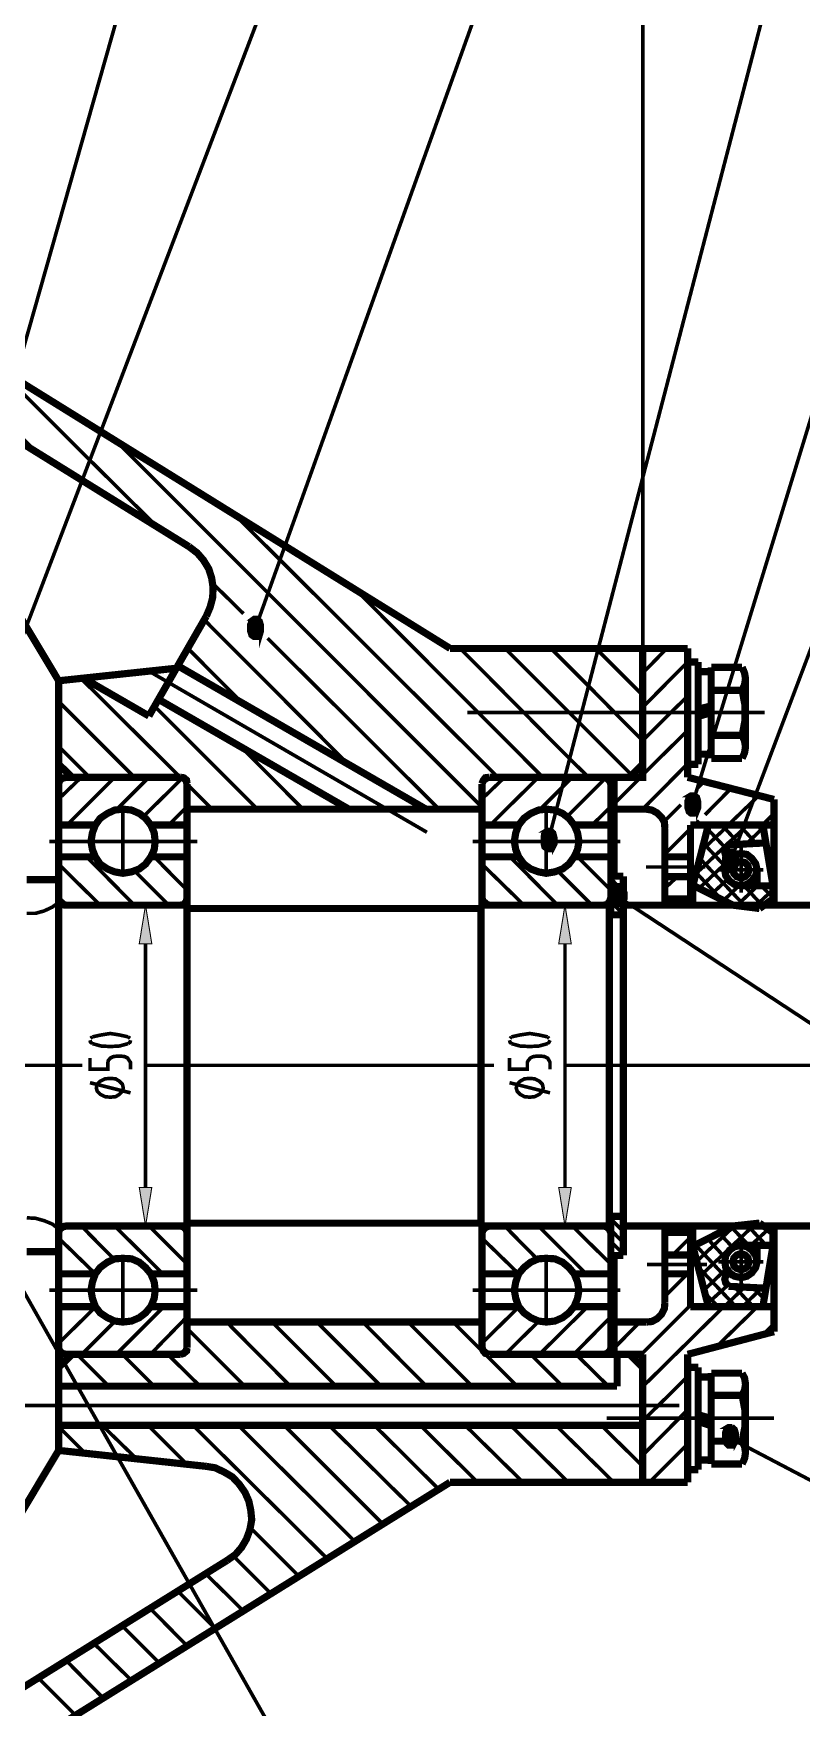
# Model space of a CAD drawing. Header units: millimetres. Extents: x -5 to 3318, y -968 to 297.
# Drawn here: x 601.7 to 681.4, y -182.8 to -9 of the extents above; entities that cross this region are included whole.
import ezdxf

# ---------------------------------------------------------------- set-up
doc = ezdxf.new("R2010")
doc.units = ezdxf.units.MM
doc.header["$LTSCALE"] = 0.25
doc.layers.add('H', color=7, linetype='Continuous')
doc.layers.add('P', color=7, linetype='Continuous')

msp = doc.modelspace()

# ---------------------------------------------------------------- hatches: boundary and pattern name
at = {"layer": 'H', "linetype": 'Continuous'}
for points in [[(612.631, -103.528), (613.985, -103.528), (613.284, -99.473), (612.631, -103.528)], [(656.165, -103.528), (657.466, -103.528), (656.815, -99.473), (656.165, -103.528)], [(612.631, -128.827), (613.985, -128.827), (613.284, -132.786), (612.631, -128.827)], [(656.165, -128.827), (657.466, -128.827), (656.815, -132.786), (656.165, -128.827)]]:
    msp.add_hatch(color=3, dxfattribs=at).paths.add_polyline_path(points)

# ---------------------------------------------------------------- linework, layer by layer
at = {"layer": 'H'}
for p, q in [((664.881, -86.196), (664.679, -86.196)), ((664.679, -86.196), (664.881, -86.196))]:
    msp.add_line(p, q, dxfattribs=at)
at = {"layer": 'P', "color": 3}
for points, const_width in [([(584.077, -100.024), (639.432, 95.345), (650.352, 95.345)], 0.375), ([(590.839, -96.968), (664.18, 95.345), (675.5, 95.345)], 0.375), ([(624.655, -70.817), (684.216, 95.345), (695.138, 95.345)], 0.375), ([(655.063, -92.859), (704.005, 95.345), (715.175, 95.345)], 0.375), ([(669.99, -89.152), (726.597, 95.345), (737.968, 95.345)], 0.375), ([(673.946, -95.014), (745.932, 95.345), (757.255, 95.345)], 0.375), ([(664.881, -72.822), (664.881, 62.132)], 0.375), ([(583.328, -34.599), (644.893, -72.822)], 0.747), ([(601.961, -52.434), (598.505, -48.978), (585.381, -35.851)], 0.375), ([(604.267, -76.179), (583.328, -41.213)], 0.747), ([(585.23, -42.065), (617.791, -62.252)], 0.747), ([(607.522, -53.286), (599.558, -45.32)], 0.375), ([(648.199, -89.303), (610.276, -51.332)], 0.375), ([(614.434, -60.147), (607.522, -53.286)], 0.375), ([(649.852, -86.196), (622.701, -59.097)], 0.375), ([(619.594, -69.465), (619.995, -68.514), (620.245, -67.563), (620.296, -66.509), (620.145, -65.509), (619.844, -64.555), (619.293, -63.655), (618.643, -62.902), (617.791, -62.252)], 0.747), ([(623.451, -69.216), (620.245, -66.06)], 0.375), ([(654.509, -86.196), (635.175, -66.81)], 0.375), ([(613.633, -79.834), (619.594, -69.465)], 0.747), ([(624.956, -69.616), (624.505, -69.616), (624.303, -69.767), (625.206, -69.767)], 0.375), ([(624.454, -69.667), (624.454, -71.769)], 0.375), ([(624.604, -69.616), (624.604, -71.769)], 0.375), ([(624.655, -69.616), (624.655, -71.769)], 0.375), ([(624.755, -69.616), (624.755, -71.769)], 0.375), ([(624.905, -69.616), (624.905, -71.769)], 0.375), ([(624.956, -69.616), (625.255, -69.917), (625.405, -70.417), (625.405, -71.019), (625.255, -71.519), (625.255, -69.815)], 0.375), ([(625.005, -69.667), (625.005, -71.769)], 0.375), ([(634.422, -84.943), (619.344, -69.815)], 0.375), ([(624.303, -69.767), (624.002, -70.317), (624.002, -71.019), (624.153, -71.519), (624.505, -71.769), (624.956, -71.769), (625.255, -71.519)], 0.375), ([(624.002, -70.317), (625.405, -70.317)], 0.375), ([(624.002, -70.468), (625.405, -70.468)], 0.375), ([(624.002, -70.667), (625.405, -70.667)], 0.375), ([(624.002, -70.868), (625.405, -70.868)], 0.375), ([(624.002, -71.019), (625.405, -71.019)], 0.375), ([(624.104, -71.32), (624.104, -70.116), (625.357, -70.116)], 0.375), ([(624.104, -71.218), (625.357, -71.218)], 0.375), ([(624.153, -71.419), (625.255, -71.419)], 0.375), ([(624.204, -69.917), (624.204, -71.519)], 0.375), ([(624.204, -69.965), (625.255, -69.965)], 0.375), ([(624.354, -69.715), (624.354, -71.618)], 0.375), ([(625.104, -69.715), (625.104, -71.618)], 0.375), ([(625.306, -70.068), (625.306, -71.269)], 0.375), ([(623.301, -78.482), (617.692, -72.822)], 0.375), ([(624.303, -71.57), (625.104, -71.57)], 0.375), ([(643.74, -89.505), (625.956, -71.769)], 0.375), ([(644.893, -72.822), (664.881, -72.822)], 0.747), ([(659.269, -86.196), (657.267, -84.242), (645.944, -72.822)], 0.375), ([(663.779, -85.997), (658.267, -80.488), (650.604, -72.822)], 0.375), ([(659.269, -76.73), (655.361, -72.822)], 0.375), ([(664.881, -77.682), (660.221, -73.021), (660.07, -72.822)], 0.375), ([(664.881, -72.822), (664.881, -86.196), (661.925, -86.196)], 0.747), ([(669.539, -72.822), (664.881, -72.822)], 0.747), ([(664.881, -75.376), (667.386, -72.822)], 0.375), ([(669.539, -72.822), (669.539, -86.196)], 0.747), ([(616.49, -74.876), (604.267, -76.179)], 0.747), ([(616.638, -74.626), (642.388, -89.505)], 0.747), ([(664.881, -78.934), (669.539, -74.225)], 0.375), ([(669.539, -74.225), (669.539, -84.844)], 0.747), ([(670.641, -74.225), (669.539, -74.225)], 0.747), ([(670.641, -74.225), (670.641, -84.844)], 0.747), ([(675.199, -74.776), (671.992, -74.776)], 0.747), ([(671.992, -84.242), (671.992, -74.776)], 0.747), ([(675.199, -77.179), (675.452, -76.58), (675.551, -75.978), (675.452, -75.376), (675.199, -74.776)], 0.747), ([(604.267, -156.08), (604.267, -76.179)], 0.747), ([(616.891, -86.196), (606.621, -75.978)], 0.375), ([(606.871, -75.926), (613.633, -79.834)], 0.747), ([(613.633, -75.177), (642.488, -91.907)], 0.375), ([(670.641, -75.225), (671.992, -75.225), (671.992, -83.793)], 0.747), ([(670.641, -75.225), (670.641, -83.793)], 0.747), ([(675.551, -83.041), (675.551, -75.978)], 0.747), ([(612.131, -86.196), (604.267, -78.332)], 0.375), ([(614.585, -78.082), (634.374, -89.505)], 0.747), ([(661.976, -79.485), (659.269, -76.73)], 0.375), ([(664.881, -82.39), (667.786, -79.485), (669.539, -77.781)], 0.375), ([(671.992, -82.14), (671.992, -76.881)], 0.747), ([(675.199, -77.179), (671.992, -77.179)], 0.747), ([(675.199, -81.839), (675.5, -80.286), (675.5, -78.732), (675.199, -77.179)], 0.747), ([(624.905, -89.505), (614.184, -78.784)], 0.375), ([(677.553, -79.485), (646.697, -79.485)], 0.375), ([(664.881, -82.39), (661.976, -79.485)], 0.375), ([(669.238, -79.485), (669.539, -79.184)], 0.375), ([(670.641, -79.133), (671.992, -78.784)], 0.747), ([(670.791, -79.834), (671.992, -79.485)], 0.747), ([(664.881, -85.946), (669.539, -81.337)], 0.375), ([(675.199, -81.839), (671.992, -81.839)], 0.747), ([(675.199, -84.242), (675.452, -83.643), (675.551, -83.041), (675.452, -82.439), (675.199, -81.839)], 0.747), ([(607.473, -86.196), (604.267, -82.992)], 0.375), ([(629.614, -89.505), (623.102, -82.941)], 0.375), ([(670.641, -83.793), (671.992, -83.793)], 0.747), ([(605.67, -86.196), (604.267, -84.844)], 0.747), ([(663.526, -86.196), (664.881, -84.844)], 0.747), ([(664.881, -89.505), (669.539, -84.796)], 0.375), ([(669.539, -84.844), (670.641, -84.844)], 0.747), ([(675.199, -84.242), (671.992, -84.242)], 0.747), ([(605.068, -86.196), (604.667, -86.298), (604.366, -86.548), (604.267, -86.897)], 0.747), ([(604.267, -86.897), (604.267, -145.41)], 0.747), ([(604.267, -88.451), (606.621, -86.196)], 0.375), ([(616.891, -86.196), (605.068, -86.196)], 0.747), ([(605.119, -91.157), (610.078, -86.196)], 0.375), ([(616.939, -86.196), (605.67, -86.196)], 0.747), ([(610.228, -89.604), (612.582, -87.25), (613.633, -86.196)], 0.375), ([(613.082, -90.254), (617.141, -86.247)], 0.375), ([(617.592, -86.897), (617.49, -86.548), (617.24, -86.298), (616.891, -86.196)], 0.747), ([(617.592, -86.849), (617.541, -86.497), (617.24, -86.247), (616.939, -86.196)], 0.747), ([(617.592, -145.41), (617.592, -86.897)], 0.747), ([(620.196, -89.505), (617.592, -86.897)], 0.375), ([(648.951, -86.196), (648.548, -86.247), (648.349, -86.497), (648.199, -86.849)], 0.747), ([(649, -86.196), (648.65, -86.298), (648.349, -86.548), (648.199, -86.897)], 0.747), ([(648.199, -99.473), (648.199, -86.897)], 0.747), ([(648.199, -88.451), (650.553, -86.196)], 0.375), ([(649, -86.196), (660.823, -86.196)], 0.747), ([(649, -86.196), (663.526, -86.196)], 0.747), ([(649.051, -91.157), (654.061, -86.196)], 0.375), ([(654.16, -89.604), (656.514, -87.25), (657.565, -86.196)], 0.375), ([(657.065, -90.254), (661.073, -86.247)], 0.375), ([(661.575, -86.897), (661.425, -86.548), (661.172, -86.298), (660.823, -86.196)], 0.747), ([(661.575, -86.897), (661.575, -100.473)], 0.747), ([(661.925, -86.196), (661.925, -96.465)], 0.747), ([(661.925, -88.954), (664.679, -86.196)], 0.375), ([(678.507, -88.502), (669.539, -86.196)], 0.747), ([(670.49, -87.4), (671.294, -86.599)], 0.375), ([(670.291, -87.951), (669.84, -87.951), (669.59, -88.102), (670.49, -88.102)], 0.375), ([(669.59, -88.102), (669.388, -88.653), (669.388, -89.354), (669.539, -89.854), (669.84, -90.104), (670.291, -90.104), (670.592, -89.854)], 0.375), ([(669.388, -88.653), (670.74, -88.653)], 0.375), ([(669.49, -89.652), (669.49, -88.451), (670.692, -88.451)], 0.375), ([(669.539, -88.3), (670.641, -88.3)], 0.375), ([(669.59, -88.201), (669.59, -89.854)], 0.375), ([(669.689, -88.05), (669.689, -89.953)], 0.375), ([(669.789, -87.999), (669.789, -90.104)], 0.375), ([(669.891, -87.951), (669.891, -90.104)], 0.375), ([(670.041, -87.951), (670.041, -90.104)], 0.375), ([(670.141, -87.951), (670.141, -90.104)], 0.375), ([(670.291, -87.951), (670.641, -88.201), (670.791, -88.752), (670.791, -89.354), (670.592, -89.854), (670.592, -88.15)], 0.375), ([(670.291, -87.951), (670.291, -90.104)], 0.375), ([(670.34, -87.999), (670.34, -90.104)], 0.375), ([(670.442, -88.05), (670.442, -89.953)], 0.375), ([(670.692, -88.403), (670.692, -89.604)], 0.375), ([(671.342, -90.104), (674.049, -87.349)], 0.375), ([(673.748, -91.157), (676.403, -88.601)], 0.375), ([(676.403, -88.601), (676.903, -88.102)], 0.375), ([(678.507, -88.502), (678.507, -99.473)], 0.747), ([(614.284, -92.859), (614.184, -91.958), (613.835, -91.157), (613.284, -90.456), (612.631, -89.953), (611.83, -89.604), (610.93, -89.505), (610.078, -89.604), (609.325, -89.953), (608.575, -90.456), (608.073, -91.157), (607.771, -91.958), (607.621, -92.859), (607.771, -93.711), (608.073, -94.463), (608.575, -95.213), (609.325, -95.716), (610.078, -96.017), (610.93, -96.167), (611.83, -96.017), (612.631, -95.716), (613.284, -95.213), (613.835, -94.463), (614.184, -93.711), (614.284, -92.859)], 0.747), ([(610.93, -89.453), (610.93, -96.215)], 0.375), ([(615.687, -91.157), (617.592, -89.252)], 0.375), ([(617.592, -89.505), (648.199, -89.505)], 0.747), ([(658.267, -92.859), (658.116, -91.958), (657.767, -91.157), (657.216, -90.456), (656.566, -89.953), (655.762, -89.604), (654.862, -89.505), (654.061, -89.604), (653.26, -89.953), (652.558, -90.456), (652.007, -91.157), (651.706, -91.958), (651.556, -92.859), (651.706, -93.711), (652.007, -94.463), (652.558, -95.213), (653.26, -95.716), (654.061, -96.017), (654.862, -96.167), (655.762, -96.017), (656.566, -95.716), (657.216, -95.213), (657.767, -94.463), (658.116, -93.711), (658.267, -92.859)], 0.747), ([(654.862, -89.453), (654.862, -96.215)], 0.375), ([(659.621, -91.157), (661.575, -89.252)], 0.375), ([(667.184, -91.507), (667.133, -90.856), (666.835, -90.354), (666.383, -89.905), (665.832, -89.604), (665.23, -89.505), (661.925, -89.505)], 0.747), ([(667.085, -90.805), (668.837, -89.053)], 0.375), ([(669.388, -88.851), (670.791, -88.851)], 0.375), ([(669.388, -89.002), (670.791, -89.002)], 0.375), ([(669.388, -89.203), (670.791, -89.203)], 0.375), ([(669.388, -89.354), (670.791, -89.354)], 0.375), ([(669.439, -89.553), (670.692, -89.553)], 0.375), ([(669.49, -89.703), (670.641, -89.703)], 0.375), ([(669.689, -89.905), (670.49, -89.905)], 0.375), ([(677.303, -91.157), (678.507, -89.953)], 0.375), ([(608.073, -91.157), (604.267, -91.157)], 0.747), ([(613.835, -91.157), (617.592, -91.157)], 0.747), ([(652.007, -91.157), (648.199, -91.157)], 0.747), ([(655.361, -91.606), (654.961, -91.606), (654.711, -91.757), (655.614, -91.757)], 0.375), ([(654.711, -91.757), (654.461, -92.359), (654.461, -93.111), (654.56, -93.512), (654.961, -93.813), (655.361, -93.813), (655.662, -93.512)], 0.375), ([(654.509, -93.361), (654.509, -92.157), (655.762, -92.157)], 0.375), ([(654.66, -91.907), (654.66, -93.512)], 0.375), ([(654.66, -91.958), (655.714, -91.958)], 0.375), ([(654.762, -91.757), (654.762, -93.662)], 0.375), ([(654.862, -91.657), (654.862, -93.762)], 0.375), ([(655.012, -91.606), (655.012, -93.813)], 0.375), ([(655.111, -91.606), (655.111, -93.813)], 0.375), ([(655.163, -91.606), (655.163, -93.813)], 0.375), ([(655.313, -91.606), (655.313, -93.813)], 0.375), ([(655.361, -91.606), (655.714, -91.907), (655.864, -92.458), (655.864, -93.111), (655.662, -93.512), (655.662, -91.859)], 0.375), ([(655.412, -91.657), (655.412, -93.762)], 0.375), ([(655.563, -91.757), (655.563, -93.662)], 0.375), ([(655.762, -92.157), (655.762, -93.259)], 0.375), ([(657.767, -91.157), (661.575, -91.157)], 0.747), ([(667.184, -91.507), (667.184, -99.473)], 0.747), ([(667.184, -94.162), (669.84, -91.507)], 0.375), ([(669.84, -91.157), (669.84, -99.473)], 0.747), ([(678.507, -91.157), (669.84, -91.157)], 0.747), ([(670.09, -97.42), (671.694, -91.157)], 0.747), ([(670.291, -91.157), (670.74, -90.706)], 0.375), ([(670.391, -96.215), (675.75, -91.157)], 0.375), ([(671.041, -93.762), (673.796, -91.157)], 0.375), ([(673.498, -93.56), (671.643, -91.606)], 0.375), ([(671.694, -91.356), (671.845, -91.157)], 0.375), ([(674.949, -93.16), (673.097, -91.157)], 0.375), ([(676.704, -93.111), (674.901, -91.157)], 0.375), ([(675.599, -93.16), (677.403, -91.407)], 0.375), ([(677.505, -91.958), (676.752, -91.157)], 0.375), ([(677.354, -91.157), (678.405, -97.468)], 0.747), ([(603.316, -92.859), (618.643, -92.859)], 0.375), ([(662.575, -92.859), (647.247, -92.859)], 0.375), ([(654.461, -92.359), (655.864, -92.359)], 0.375), ([(654.461, -92.56), (655.864, -92.56)], 0.375), ([(654.461, -92.708), (655.864, -92.708)], 0.375), ([(654.461, -92.91), (655.864, -92.91)], 0.375), ([(654.461, -93.111), (655.864, -93.111)], 0.375), ([(654.509, -93.259), (655.762, -93.259)], 0.375), ([(654.56, -93.461), (655.714, -93.461)], 0.375), ([(654.762, -93.662), (655.563, -93.662)], 0.375), ([(673.446, -95.466), (671.243, -93.111)], 0.375), ([(677.704, -93.009), (673.796, -93.211), (673.498, -93.512), (673.395, -93.96), (673.498, -94.364), (673.796, -94.662)], 0.747), ([(676.752, -95.815), (676.602, -95.165), (676.201, -94.614), (675.701, -94.213), (675.099, -94.111), (674.398, -94.213), (673.898, -94.614), (673.498, -95.165), (673.395, -95.815), (673.498, -96.417), (673.898, -96.968), (674.398, -97.317), (675.099, -97.468), (675.701, -97.317), (676.201, -96.968), (676.602, -96.417), (676.752, -95.815)], 0.747), ([(673.597, -94.012), (673.296, -94.511), (673.296, -95.264), (673.446, -95.716), (673.796, -95.966), (674.247, -95.966), (674.548, -95.716)], 0.375), ([(674.247, -93.813), (673.796, -93.813), (673.597, -94.012), (674.497, -94.012)], 0.375), ([(673.648, -93.96), (673.648, -95.866)], 0.375), ([(673.748, -93.861), (673.748, -95.966)], 0.375), ([(673.898, -93.813), (673.898, -95.966)], 0.375), ([(673.946, -93.813), (673.946, -95.966)], 0.375), ([(674.049, -93.813), (674.049, -95.966)], 0.375), ([(674.199, -93.813), (674.199, -95.966)], 0.375), ([(674.247, -93.813), (674.6, -94.063), (674.699, -94.662), (674.699, -95.264), (674.548, -95.716), (674.548, -94.063)], 0.375), ([(674.298, -93.861), (674.298, -95.966)], 0.375), ([(674.398, -93.96), (674.398, -95.866)], 0.375), ([(675.099, -93.461), (675.099, -98.169)], 0.375), ([(608.073, -94.463), (604.267, -94.463)], 0.747), ([(608.575, -99.473), (604.267, -95.213)], 0.375), ([(612.131, -99.473), (607.172, -94.463)], 0.375), ([(613.835, -94.463), (617.592, -94.463)], 0.747), ([(617.592, -97.919), (614.184, -94.463)], 0.375), ([(652.007, -94.463), (648.199, -94.463)], 0.747), ([(652.558, -99.473), (648.199, -95.213)], 0.375), ([(656.063, -99.473), (651.104, -94.463)], 0.375), ([(657.767, -94.463), (661.575, -94.463)], 0.747), ([(661.575, -97.919), (658.116, -94.463)], 0.375), ([(665.23, -95.514), (671.393, -95.514)], 0.375), ([(667.184, -94.463), (669.84, -94.463)], 0.747), ([(670.74, -97.718), (673.597, -95.014)], 0.375), ([(675.599, -99.672), (670.791, -94.614)], 0.375), ([(673.296, -94.511), (674.699, -94.511)], 0.375), ([(673.296, -94.713), (674.699, -94.713)], 0.375), ([(673.296, -94.915), (674.699, -94.915)], 0.375), ([(673.296, -95.062), (674.699, -95.062)], 0.375), ([(673.296, -95.264), (674.699, -95.264)], 0.375), ([(673.395, -95.565), (673.395, -94.364), (674.648, -94.364)], 0.375), ([(673.395, -95.466), (674.648, -95.466)], 0.375), ([(673.446, -95.616), (674.6, -95.616)], 0.375), ([(673.498, -94.063), (673.498, -95.716)], 0.375), ([(673.498, -94.162), (674.6, -94.162)], 0.375), ([(673.796, -94.662), (674.247, -94.364)], 0.747), ([(675.9, -95.815), (675.801, -95.363), (675.5, -95.062), (675.099, -94.963), (674.648, -95.062), (674.347, -95.363), (674.247, -95.815), (674.347, -96.215), (674.648, -96.516), (675.099, -96.667), (675.5, -96.516), (675.801, -96.215), (675.9, -95.815)], 0.747), ([(674.6, -94.313), (674.6, -95.514)], 0.375), ([(676.752, -95.815), (676.752, -97.468)], 0.747), ([(600.961, -96.818), (604.267, -96.818)], 0.747), ([(615.687, -99.473), (612.131, -95.914)], 0.375), ([(659.621, -99.473), (656.063, -95.914)], 0.375), ([(661.425, -96.465), (662.876, -96.465)], 0.747), ([(662.575, -97.368), (662.175, -97.368), (661.925, -97.519), (662.828, -97.519)], 0.375), ([(662.876, -98.07), (661.575, -96.718)], 0.375), ([(661.976, -97.468), (661.976, -99.422)], 0.375), ([(662.075, -97.368), (662.075, -99.473)], 0.375), ([(662.226, -97.368), (662.226, -99.521)], 0.375), ([(662.325, -97.368), (662.325, -99.521)], 0.375), ([(662.876, -96.866), (662.476, -96.465)], 0.375), ([(662.476, -97.368), (662.476, -99.521)], 0.375), ([(662.575, -97.368), (662.927, -97.618), (663.126, -98.169), (663.126, -98.82), (662.876, -99.271), (662.876, -97.519)], 0.375), ([(662.575, -97.368), (662.575, -99.521)], 0.375), ([(662.626, -97.368), (662.626, -99.473)], 0.375), ([(662.876, -96.465), (662.876, -135.842)], 0.747), ([(662.777, -97.468), (662.777, -99.422)], 0.375), ([(667.184, -96.516), (669.84, -96.516)], 0.747), ([(667.184, -97.718), (668.488, -96.516)], 0.375), ([(674.247, -99.473), (670.09, -97.42)], 0.747), ([(670.09, -97.42), (670.09, -99.473)], 0.747), ([(673.097, -98.922), (670.442, -96.116)], 0.375), ([(671.992, -98.371), (673.696, -96.766)], 0.375), ([(677.403, -95.815), (672.745, -95.815)], 0.375), ([(673.296, -98.97), (674.901, -97.42)], 0.375), ([(673.597, -95.815), (674.398, -95.815)], 0.375), ([(674.648, -99.521), (676.803, -97.468)], 0.375), ([(675.099, -97.468), (678.405, -97.468)], 0.747), ([(677.354, -99.572), (675.4, -97.468)], 0.375), ([(678.405, -98.72), (677.204, -97.468)], 0.375), ([(678.405, -97.468), (678.405, -99.473)], 0.747), ([(600.961, -100.325), (601.861, -100.325), (602.765, -100.072), (603.614, -99.672), (604.366, -99.121)], 0.375), ([(604.267, -98.72), (604.366, -99.121), (604.667, -99.422), (605.068, -99.473)], 0.747), ([(604.267, -98.82), (604.366, -99.172), (604.616, -99.422), (604.968, -99.473)], 0.747), ([(605.119, -99.473), (604.267, -98.669)], 0.375), ([(616.891, -99.473), (617.24, -99.422), (617.49, -99.121), (617.592, -98.72)], 0.747), ([(648.199, -98.72), (648.349, -99.121), (648.65, -99.422), (649, -99.473)], 0.747), ([(649.051, -99.473), (648.199, -98.669)], 0.375), ([(660.823, -99.473), (661.172, -99.422), (661.425, -99.121), (661.575, -98.72)], 0.747), ([(662.876, -99.223), (661.575, -97.919)], 0.375), ([(662.876, -100.424), (661.575, -99.121)], 0.375), ([(661.925, -97.519), (661.675, -98.07), (661.675, -98.82), (661.873, -99.271), (662.175, -99.521), (662.575, -99.521), (662.876, -99.271)], 0.375), ([(661.675, -98.07), (663.078, -98.07)], 0.375), ([(661.675, -98.269), (663.126, -98.269)], 0.375), ([(661.675, -98.47), (663.126, -98.47)], 0.375), ([(661.675, -98.621), (663.126, -98.621)], 0.375), ([(661.675, -98.82), (663.126, -98.82)], 0.375), ([(661.723, -98.97), (662.975, -98.97)], 0.375), ([(661.774, -99.021), (661.774, -97.919), (662.975, -97.919)], 0.375), ([(661.774, -99.172), (662.927, -99.172)], 0.375), ([(661.873, -97.718), (662.927, -97.718)], 0.375), ([(661.925, -97.618), (661.925, -99.271)], 0.375), ([(662.277, -98.57), (787.362, -180.876), (798.381, -180.876)], 0.375), ([(662.975, -97.868), (662.975, -99.021)], 0.375), ([(667.184, -98.82), (669.84, -98.82)], 0.747), ([(669.689, -98.82), (669.84, -98.621)], 0.375), ([(676.352, -99.774), (678.405, -97.868)], 0.375), ([(677.002, -99.822), (678.405, -98.82)], 0.747), ([(604.968, -99.473), (617.592, -99.473)], 0.747), ([(605.068, -99.473), (616.891, -99.473)], 0.747), ([(613.284, -99.473), (609.277, -99.473)], 0.375), ([(612.631, -103.48), (613.934, -103.48), (613.284, -99.473), (612.631, -103.48)], 0.108), ([(617.592, -99.473), (617.592, -132.786)], 0.747), ([(617.592, -99.822), (648.099, -99.822)], 0.747), ([(648.099, -99.473), (648.099, -132.786)], 0.747), ([(648.099, -99.473), (661.425, -99.473)], 0.747), ([(660.823, -99.473), (649, -99.473)], 0.747), ([(656.815, -99.473), (652.856, -99.473)], 0.375), ([(656.165, -103.48), (657.466, -103.48), (656.815, -99.473), (656.165, -103.48)], 0.108), ([(661.425, -99.473), (661.425, -132.786)], 0.747), ([(661.425, -100.473), (662.876, -100.473)], 0.747), ([(661.774, -100.473), (661.575, -100.223)], 0.375), ([(661.976, -99.371), (662.828, -99.371)], 0.375), ([(662.876, -99.473), (684.216, -99.473)], 0.747), ([(677.002, -99.822), (674.247, -99.473)], 0.747), ([(613.284, -103.48), (613.284, -128.776)], 0.375), ([(656.815, -103.48), (656.815, -128.776)], 0.375), ([(607.771, -113.148), (607.573, -113.298)], 0.375), ([(611.481, -113.148), (610.577, -112.949), (609.626, -112.798), (608.675, -112.949), (607.771, -113.148)], 0.375), ([(611.679, -113.298), (611.481, -113.148)], 0.375), ([(651.255, -113.148), (651.104, -113.298)], 0.375), ([(655.012, -113.148), (654.109, -112.949), (653.158, -112.798), (652.155, -112.949), (651.255, -113.148)], 0.375), ([(655.163, -113.298), (655.012, -113.148)], 0.375), ([(607.522, -113.5), (607.573, -113.698), (607.771, -113.849)], 0.375), ([(607.771, -113.849), (608.675, -114.099), (609.626, -114.15), (610.577, -114.099), (611.481, -113.849)], 0.375), ([(611.481, -113.849), (611.679, -113.698), (611.73, -113.5)], 0.375), ([(651.053, -113.5), (651.104, -113.698), (651.255, -113.849)], 0.375), ([(651.255, -113.849), (652.155, -114.099), (653.158, -114.15), (654.109, -114.099), (655.012, -113.849)], 0.375), ([(655.012, -113.849), (655.163, -113.698), (655.262, -113.5)], 0.375), ([(556.978, -116.104), (606.721, -116.104)], 0.375), ([(611.73, -116.504), (611.73, -115.803), (611.58, -115.601), (611.429, -115.351), (611.128, -115.201), (610.779, -115.153), (610.276, -115.153), (609.927, -115.201), (609.626, -115.351), (609.424, -115.601), (609.376, -115.803), (609.376, -116.504), (607.522, -116.504), (607.522, -115.351)], 0.375), ([(613.284, -116.104), (649.451, -116.104)], 0.375), ([(655.262, -116.504), (655.262, -115.803), (655.163, -115.601), (655.012, -115.351), (654.711, -115.201), (654.362, -115.153), (653.859, -115.153), (653.51, -115.201), (653.209, -115.351), (653.007, -115.601), (652.908, -115.803), (652.908, -116.504), (651.053, -116.504), (651.053, -115.351)], 0.375), ([(656.815, -116.104), (748.286, -116.104)], 0.375), ([(611.73, -118.958), (607.522, -117.907)], 0.375), ([(609.626, -117.456), (609.075, -117.507), (608.575, -117.757), (608.274, -118.058), (608.175, -118.458), (608.274, -118.808), (608.575, -119.109), (609.075, -119.359), (609.626, -119.41), (610.177, -119.359), (610.577, -119.109), (610.878, -118.808), (610.978, -118.458), (610.878, -118.058), (610.577, -117.757), (610.177, -117.507), (609.626, -117.456)], 0.375), ([(655.262, -118.958), (651.053, -117.907)], 0.375), ([(653.158, -117.456), (652.607, -117.507), (652.155, -117.757), (651.857, -118.058), (651.755, -118.458), (651.857, -118.808), (652.155, -119.109), (652.607, -119.359), (653.158, -119.41), (653.66, -119.359), (654.16, -119.109), (654.461, -118.808), (654.56, -118.458), (654.461, -118.058), (654.16, -117.757), (653.66, -117.507), (653.158, -117.456)], 0.375), ([(588.937, -118.91), (704.454, -322.893), (716.078, -322.893)], 0.375), ([(612.631, -128.776), (613.934, -128.776), (613.284, -132.786), (612.631, -128.776)], 0.108), ([(656.165, -128.776), (657.466, -128.776), (656.815, -132.786), (656.165, -128.776)], 0.108), ([(604.366, -133.187), (603.614, -132.584), (602.765, -132.235), (601.861, -131.982), (600.961, -131.934)], 0.375), ([(661.425, -131.784), (662.876, -131.784)], 0.747), ([(661.575, -131.784), (661.575, -145.458)], 0.747), ([(662.876, -133.385), (661.575, -132.034)], 0.375), ([(662.876, -132.184), (662.476, -131.784)], 0.375), ([(604.968, -132.786), (604.616, -132.886), (604.366, -133.135), (604.267, -133.436)], 0.747), ([(605.068, -132.786), (604.667, -132.886), (604.366, -133.135), (604.267, -133.488)], 0.747), ([(604.968, -132.786), (617.592, -132.786)], 0.747), ([(605.068, -132.786), (616.891, -132.786)], 0.747), ([(610.026, -136.242), (606.621, -132.786)], 0.375), ([(613.284, -132.786), (609.277, -132.786)], 0.375), ([(615.087, -137.745), (610.078, -132.786)], 0.375), ([(617.592, -136.742), (613.633, -132.786)], 0.375), ([(617.592, -133.488), (617.49, -133.135), (617.24, -132.886), (616.891, -132.786)], 0.747), ([(617.592, -132.485), (648.099, -132.485)], 0.747), ([(648.099, -132.786), (661.425, -132.786)], 0.747), ([(648.199, -145.41), (648.199, -132.786)], 0.747), ([(660.823, -132.786), (649, -132.786), (648.65, -132.886), (648.349, -133.135), (648.199, -133.488)], 0.747), ([(653.958, -136.242), (650.553, -132.786)], 0.375), ([(656.815, -132.786), (652.856, -132.786)], 0.375), ([(659.019, -137.745), (654.061, -132.786)], 0.375), ([(661.575, -136.742), (657.565, -132.786)], 0.375), ([(661.575, -133.488), (661.425, -133.135), (661.172, -132.886), (660.823, -132.786)], 0.747), ([(662.876, -134.538), (661.575, -133.187)], 0.375), ([(662.876, -132.786), (684.216, -132.786)], 0.747), ([(667.184, -132.786), (667.184, -140.749)], 0.747), ([(667.184, -133.436), (669.84, -133.436)], 0.747), ([(667.985, -135.791), (669.84, -133.936)], 0.375), ([(669.84, -132.786), (669.84, -141.15)], 0.747), ([(674.247, -132.786), (670.09, -134.888)], 0.747), ([(670.09, -134.888), (670.09, -132.786)], 0.747), ([(670.49, -136.441), (674.398, -132.786)], 0.375), ([(670.89, -137.944), (676.653, -132.485)], 0.375), ([(674.247, -135.038), (672.796, -133.488)], 0.375), ([(675.9, -134.788), (674.049, -132.886)], 0.375), ([(677.002, -132.485), (674.247, -132.786)], 0.747), ([(677.704, -134.788), (675.599, -132.584)], 0.375), ([(676.102, -134.788), (677.905, -133.135)], 0.375), ([(677.002, -132.485), (678.405, -133.488)], 0.747), ([(678.405, -133.635), (678.104, -133.235)], 0.375), ([(678.405, -132.786), (678.405, -134.788)], 0.747), ([(678.507, -132.786), (678.507, -143.754)], 0.747), ([(600.961, -135.439), (604.267, -135.439)], 0.747), ([(608.073, -137.745), (604.267, -134.039)], 0.375), ([(652.007, -137.745), (648.199, -134.039)], 0.375), ([(661.575, -135.842), (662.876, -135.842)], 0.747), ([(662.876, -135.691), (661.575, -134.388)], 0.375), ([(661.774, -135.842), (661.575, -135.541)], 0.375), ([(661.925, -135.842), (661.925, -146.111)], 0.747), ([(667.184, -135.791), (669.84, -135.791)], 0.747), ([(670.09, -134.888), (671.694, -141.15)], 0.747), ([(670.09, -134.99), (670.442, -134.689)], 0.375), ([(673.446, -138.046), (670.34, -134.737)], 0.375), ([(673.446, -136.092), (671.592, -134.087)], 0.375), ([(676.752, -136.492), (676.602, -135.842), (676.201, -135.291), (675.701, -134.939), (675.099, -134.788), (674.398, -134.939), (673.898, -135.291), (673.498, -135.842), (673.395, -136.492), (673.498, -137.094), (673.898, -137.645), (674.398, -137.995), (675.099, -138.145), (675.701, -137.995), (676.201, -137.645), (676.602, -137.094), (676.752, -136.492)], 0.747), ([(675.9, -136.492), (675.801, -136.092), (675.5, -135.791), (675.099, -135.64), (674.648, -135.791), (674.347, -136.092), (674.247, -136.492), (674.347, -136.944), (674.648, -137.194), (675.099, -137.344), (675.5, -137.194), (675.801, -136.944), (675.9, -136.492)], 0.747), ([(675.099, -134.788), (678.405, -134.788)], 0.747), ([(675.099, -134.138), (675.099, -138.796)], 0.375), ([(676.752, -134.788), (676.752, -136.492)], 0.747), ([(677.354, -141.15), (678.405, -134.788)], 0.747), ([(678.005, -134.788), (678.405, -134.538)], 0.375), ([(614.284, -139.449), (614.184, -138.597), (613.835, -137.745), (613.284, -137.094), (612.631, -136.541), (611.83, -136.191), (610.93, -136.14), (610.078, -136.191), (609.325, -136.541), (608.575, -137.094), (608.073, -137.745), (607.771, -138.597), (607.621, -139.449), (607.771, -140.298), (608.073, -141.15), (608.575, -141.803), (609.325, -142.303), (610.078, -142.652), (610.93, -142.755), (611.83, -142.652), (612.631, -142.303), (613.284, -141.803), (613.835, -141.15), (614.184, -140.298), (614.284, -139.449)], 0.747), ([(610.93, -142.803), (610.93, -136.041)], 0.375), ([(658.267, -139.449), (658.116, -138.597), (657.767, -137.745), (657.216, -137.094), (656.566, -136.541), (655.762, -136.191), (654.862, -136.14), (654.061, -136.191), (653.26, -136.541), (652.558, -137.094), (652.007, -137.745), (651.706, -138.597), (651.556, -139.449), (651.706, -140.298), (652.007, -141.15), (652.558, -141.803), (653.26, -142.303), (654.061, -142.652), (654.862, -142.755), (655.762, -142.652), (656.566, -142.303), (657.216, -141.803), (657.767, -141.15), (658.116, -140.298), (658.267, -139.449)], 0.747), ([(654.862, -142.803), (654.862, -136.041)], 0.375), ([(665.33, -136.793), (671.544, -136.793)], 0.375), ([(674.548, -141.15), (670.641, -137.043)], 0.375), ([(671.294, -139.398), (673.597, -137.194)], 0.375), ([(677.403, -136.492), (672.745, -136.492)], 0.375), ([(673.796, -137.594), (673.498, -137.944), (673.395, -138.296), (673.498, -138.696), (673.796, -139.045)], 0.747), ([(673.796, -137.594), (674.247, -137.944)], 0.747), ([(608.073, -137.745), (604.267, -137.745)], 0.747), ([(604.517, -137.745), (604.267, -137.543)], 0.375), ([(613.835, -137.745), (617.592, -137.745)], 0.747), ([(652.007, -137.745), (648.199, -137.745)], 0.747), ([(648.449, -137.745), (648.199, -137.543)], 0.375), ([(657.767, -137.745), (661.575, -137.745)], 0.747), ([(667.184, -137.745), (669.84, -137.745)], 0.747), ([(667.184, -140.099), (669.539, -137.745)], 0.375), ([(671.643, -140.801), (673.696, -138.946)], 0.375), ([(673.347, -141.15), (675.452, -139.148)], 0.375), ([(677.704, -139.247), (673.796, -139.045)], 0.747), ([(676.352, -141.15), (674.398, -139.097)], 0.375), ([(675.25, -141.15), (677.255, -139.196)], 0.375), ([(677.505, -140.349), (676.352, -139.196)], 0.375), ([(603.316, -139.449), (618.643, -139.449)], 0.375), ([(662.575, -139.449), (647.247, -139.449)], 0.375), ([(665.23, -142.755), (665.832, -142.703), (666.383, -142.402), (666.835, -141.951), (667.133, -141.352), (667.184, -140.749)], 0.747), ([(672.694, -141.15), (671.342, -139.747)], 0.375), ([(677.255, -141.15), (677.354, -140.951)], 0.375), ([(608.073, -141.15), (604.267, -141.15)], 0.747), ([(604.267, -141.451), (604.616, -141.15)], 0.375), ([(604.267, -144.958), (608.124, -141.15)], 0.375), ([(610.228, -146.111), (615.187, -141.15)], 0.375), ([(613.835, -141.15), (617.592, -141.15)], 0.747), ([(613.784, -146.111), (617.592, -142.204)], 0.375), ([(617.592, -142.755), (648.199, -142.755)], 0.747), ([(652.007, -141.15), (648.199, -141.15)], 0.747), ([(648.199, -141.451), (648.548, -141.15)], 0.375), ([(648.199, -144.958), (652.056, -141.15)], 0.375), ([(654.16, -146.111), (659.17, -141.15)], 0.375), ([(657.767, -141.15), (661.575, -141.15)], 0.747), ([(657.716, -146.111), (661.575, -142.204)], 0.375), ([(661.925, -142.755), (665.23, -142.755)], 0.747), ([(664.731, -146.111), (669.84, -140.999)], 0.375), ([(664.881, -149.465), (673.296, -141.15)], 0.375), ([(678.507, -141.15), (669.84, -141.15)], 0.747), ([(672.594, -145.259), (676.803, -141.15)], 0.375), ([(606.67, -146.111), (610.078, -142.703)], 0.375), ([(623.602, -149.417), (617.592, -143.405)], 0.375), ([(628.31, -149.417), (621.699, -142.755)], 0.375), ([(633.07, -149.417), (626.408, -142.755)], 0.375), ([(637.728, -149.417), (631.065, -142.755)], 0.375), ([(642.439, -149.417), (635.825, -142.755)], 0.375), ([(647.196, -149.417), (640.534, -142.755)], 0.375), ([(651.857, -149.417), (645.194, -142.755)], 0.375), ([(650.604, -146.111), (654.061, -142.703)], 0.375), ([(661.925, -145.458), (664.58, -142.755)], 0.375), ([(678.507, -143.754), (669.539, -146.111)], 0.747), ([(677.354, -144.055), (678.507, -142.953)], 0.375), ([(604.267, -145.41), (604.366, -145.759), (604.667, -146.009), (605.068, -146.111)], 0.747), ([(605.67, -146.111), (604.267, -147.463)], 0.747), ([(605.068, -146.111), (616.891, -146.111)], 0.747), ([(616.939, -146.111), (605.67, -146.111)], 0.747), ([(609.475, -149.417), (606.17, -146.111)], 0.375), ([(614.184, -149.417), (610.878, -146.111)], 0.375), ([(618.944, -149.417), (615.587, -146.111)], 0.375), ([(616.891, -146.111), (617.24, -146.009), (617.49, -145.759), (617.592, -145.41)], 0.747), ([(616.939, -146.111), (617.24, -146.009), (617.541, -145.759), (617.592, -145.458)], 0.747), ([(648.199, -145.41), (648.349, -145.759), (648.65, -146.009), (649, -146.111)], 0.747), ([(648.199, -145.458), (648.349, -145.759), (648.548, -146.009), (648.951, -146.111)], 0.747), ([(660.823, -146.111), (649, -146.111), (663.526, -146.111)], 0.747), ([(656.566, -149.417), (653.26, -146.111)], 0.375), ([(661.323, -149.417), (657.968, -146.111)], 0.375), ([(660.874, -146.111), (661.172, -146.009), (661.473, -145.759), (661.575, -145.458)], 0.747), ([(664.881, -146.111), (661.925, -146.111)], 0.747), ([(662.226, -149.417), (662.226, -146.111)], 0.747), ([(663.526, -146.111), (664.881, -147.463)], 0.747), ([(664.881, -146.111), (664.881, -159.386)], 0.747), ([(669.539, -146.111), (669.539, -159.386)], 0.747), ([(669.539, -158.082), (669.539, -147.463)], 0.747), ([(669.539, -147.463), (670.641, -147.463)], 0.747), ([(670.641, -158.082), (670.641, -147.463)], 0.747), ([(671.992, -148.062), (671.992, -157.483)], 0.747), ([(675.199, -148.062), (671.992, -148.062)], 0.747), ([(675.199, -150.369), (675.452, -149.818), (675.551, -149.216), (675.452, -148.565), (675.199, -148.062)], 0.747), ([(604.267, -149.417), (662.226, -149.417)], 0.747), ([(604.818, -149.417), (604.267, -148.966)], 0.375), ([(665.182, -152.723), (669.539, -148.415)], 0.375), ([(670.641, -157.079), (670.641, -148.466)], 0.747), ([(670.641, -148.466), (671.992, -148.466)], 0.747), ([(671.992, -157.079), (671.992, -148.466)], 0.747), ([(675.551, -149.216), (675.551, -156.33)], 0.747), ([(671.992, -150.068), (671.992, -155.427)], 0.747), ([(675.199, -150.369), (671.992, -150.369)], 0.747), ([(675.199, -155.128), (675.5, -153.575), (675.5, -151.97), (675.199, -150.369)], 0.747), ([(599.757, -151.419), (668.687, -151.419)], 0.375), ([(661.124, -152.723), (678.507, -152.723)], 0.375), ([(664.881, -153.024), (665.182, -152.723)], 0.375), ([(664.881, -156.58), (668.687, -152.723)], 0.375), ([(668.687, -152.723), (669.539, -151.871)], 0.375), ([(669.439, -152.723), (669.539, -152.672)], 0.375), ([(670.641, -153.072), (671.992, -153.524)], 0.747), ([(670.791, -152.422), (671.992, -152.771)], 0.747), ([(604.267, -153.473), (664.881, -153.473)], 0.747), ([(607.022, -156.378), (604.267, -153.623)], 0.375), ([(612.333, -156.932), (608.774, -153.473)], 0.375), ([(617.541, -157.483), (613.534, -153.473)], 0.375), ([(632.17, -167.349), (618.191, -153.473)], 0.375), ([(635.024, -165.546), (622.9, -153.473)], 0.375), ([(637.929, -163.742), (627.66, -153.473)], 0.375), ([(640.886, -161.939), (632.318, -153.473)], 0.375), ([(643.74, -160.135), (637.029, -153.473)], 0.375), ([(647.747, -159.386), (641.786, -153.473)], 0.375), ([(652.456, -159.386), (646.447, -153.473)], 0.375), ([(657.165, -159.386), (651.155, -153.473)], 0.375), ([(661.873, -159.386), (655.864, -153.473)], 0.375), ([(664.881, -157.733), (660.573, -153.473)], 0.375), ([(674.199, -153.524), (673.748, -153.524), (673.498, -153.674), (674.398, -153.674)], 0.375), ([(673.498, -153.674), (673.296, -154.225), (673.296, -155.026), (673.446, -155.427), (673.748, -155.728), (674.199, -155.728), (674.497, -155.427)], 0.375), ([(673.296, -154.225), (674.648, -154.225)], 0.375), ([(673.296, -154.427), (674.699, -154.427)], 0.375), ([(673.296, -154.575), (674.699, -154.575)], 0.375), ([(673.296, -154.827), (674.699, -154.827)], 0.375), ([(673.395, -155.228), (673.395, -154.075), (674.6, -154.075)], 0.375), ([(673.446, -153.876), (674.548, -153.876)], 0.375), ([(673.498, -153.825), (673.498, -155.427)], 0.375), ([(673.597, -153.674), (673.597, -155.577)], 0.375), ([(673.696, -153.575), (673.696, -155.679)], 0.375), ([(673.796, -153.524), (673.796, -155.728)], 0.375), ([(673.898, -154.776), (787.362, -214.34), (798.781, -214.34)], 0.375), ([(673.946, -153.524), (673.946, -155.728)], 0.375), ([(674.049, -153.524), (674.049, -155.728)], 0.375), ([(674.199, -153.524), (674.548, -153.825), (674.699, -154.325), (674.699, -155.026), (674.497, -155.427), (674.497, -153.725)], 0.375), ([(674.199, -153.524), (674.199, -155.728)], 0.375), ([(674.247, -153.575), (674.247, -155.679)], 0.375), ([(674.347, -153.674), (674.347, -155.577)], 0.375), ([(674.6, -154.075), (674.6, -155.177)], 0.375), ([(604.267, -156.08), (583.328, -191.046)], 0.747), ([(619.546, -157.733), (604.267, -156.08)], 0.747), ([(665.583, -159.386), (669.539, -155.427)], 0.375), ([(675.199, -157.483), (675.452, -156.932), (675.551, -156.33), (675.452, -155.679), (675.199, -155.128), (671.992, -155.128)], 0.747), ([(673.296, -155.026), (674.699, -155.026)], 0.375), ([(673.347, -155.177), (674.6, -155.177)], 0.375), ([(673.395, -155.378), (674.548, -155.378)], 0.375), ([(673.597, -155.577), (674.398, -155.577)], 0.375), ([(621.75, -167.499), (622.602, -166.9), (623.252, -166.148), (623.752, -165.296), (624.104, -164.344), (624.303, -163.293), (624.204, -162.291), (624.002, -161.339), (623.602, -160.436), (623.002, -159.584), (622.301, -158.835), (621.449, -158.332), (620.498, -157.883), (619.546, -157.733)], 0.747), ([(670.641, -158.082), (669.539, -158.082)], 0.747), ([(670.641, -157.079), (671.992, -157.079)], 0.747), ([(675.199, -157.483), (671.992, -157.483)], 0.747), ([(583.328, -197.709), (644.893, -159.386)], 0.747), ([(644.893, -159.386), (664.881, -159.386)], 0.747), ([(669.539, -159.386), (664.881, -159.386)], 0.747), ([(669.087, -159.386), (669.539, -158.985)], 0.375), ([(629.213, -169.152), (624.153, -164.094)], 0.375), ([(585.23, -190.242), (621.75, -167.499)], 0.747), ([(626.308, -170.956), (622.4, -167.051)], 0.375), ([(623.451, -172.759), (619.546, -168.902)], 0.375), ([(620.498, -174.563), (616.638, -170.706)], 0.375), ([(617.592, -176.366), (613.784, -172.509)], 0.375), ([(614.735, -178.169), (610.878, -174.313)], 0.375), ([(611.83, -179.973), (607.922, -176.116)], 0.375), ([(608.873, -181.776), (605.068, -177.919)], 0.375), ([(606.019, -183.58), (602.162, -179.723)], 0.375)]:
    msp.add_lwpolyline(points, dxfattribs=dict(at, const_width=const_width))

doc.saveas('drawing.dxf')
